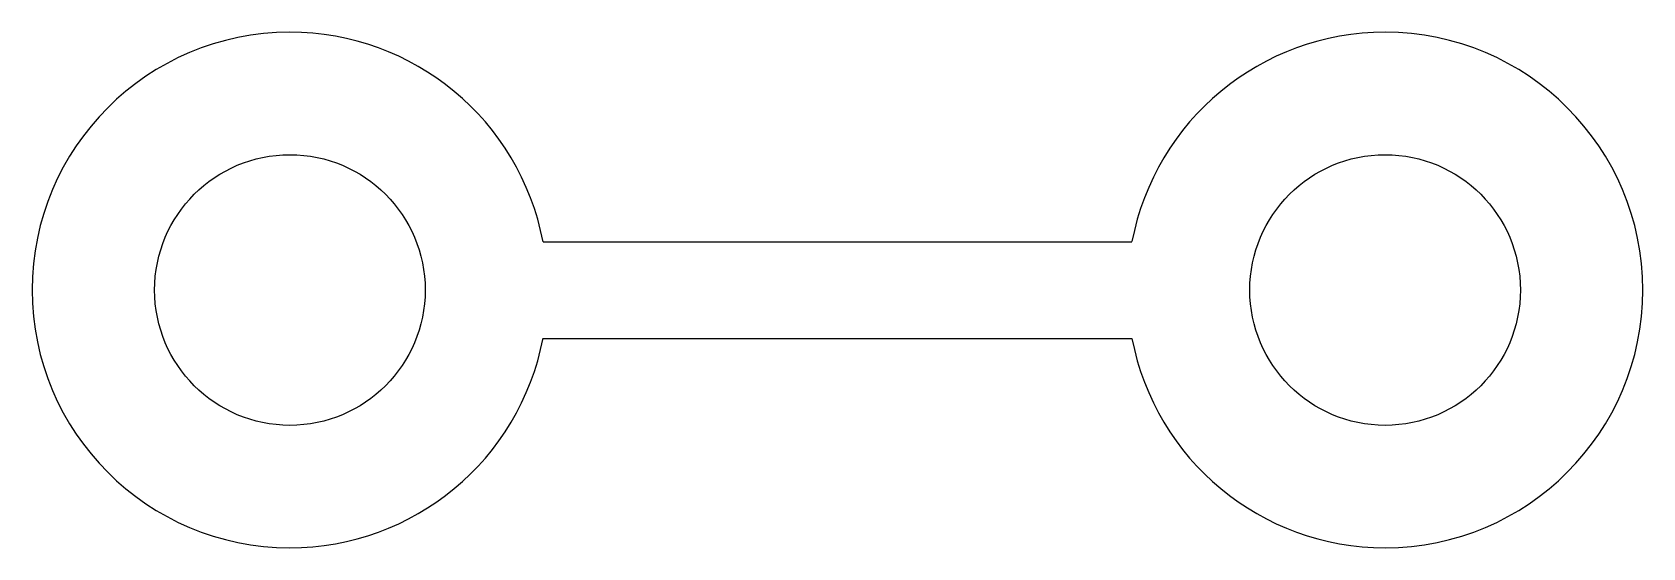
# Model space of a CAD drawing. Extents: x 0 to 50, y 0 to 16.
import ezdxf

# ---------------------------------------------------------------- set-up
doc = ezdxf.new("R2010")
doc.units = 0
doc.layers.add('Shape', color=7, linetype='CONTINUOUS')

msp = doc.modelspace()

# ---------------------------------------------------------------- linework, layer by layer
at = {"layer": 'Shape'}
for p, q in [((8, 16), (8, 16, 1.5)), ((8, 16), (8, 16, 1.5)), ((42, 16), (42, 16, 1.5)), ((42, 16), (42, 16, 1.5)), ((15.8581, 9.5, 1.5), (16, 9.5, 1.5)), ((15.8581, 9.5), (16, 9.5)), ((15.8581, 9.5), (15.8581, 9.5, 1.5)), ((15.8581, 9.5), (16, 9.5)), ((15.8581, 9.5, 1.5), (16, 9.5, 1.5)), ((15.8581, 9.5), (15.8581, 9.5, 1.5)), ((16, 9.5, 1.5), (20.9132, 9.5, 1.5)), ((16, 9.5), (20.9132, 9.5)), ((16, 9.5), (16, 9.5, 1.5)), ((16, 9.5), (20.9132, 9.5)), ((16, 9.5, 1.5), (20.9132, 9.5, 1.5)), ((16, 9.5), (16, 9.5, 1.5)), ((20.9132, 9.5, 1.5), (29.0868, 9.5, 1.5)), ((20.9132, 9.5), (29.0868, 9.5)), ((20.9132, 9.5), (20.9132, 9.5, 1.5)), ((20.9132, 9.5), (29.0868, 9.5)), ((20.9132, 9.5, 1.5), (29.0868, 9.5, 1.5)), ((20.9132, 9.5), (20.9132, 9.5, 1.5)), ((29.0868, 9.5, 1.5), (34, 9.5, 1.5)), ((29.0868, 9.5), (34, 9.5)), ((29.0868, 9.5), (29.0868, 9.5, 1.5)), ((29.0868, 9.5), (34, 9.5)), ((29.0868, 9.5, 1.5), (34, 9.5, 1.5)), ((29.0868, 9.5), (29.0868, 9.5, 1.5)), ((34, 9.5, 1.5), (34.1419, 9.5, 1.5)), ((34, 9.5), (34.1419, 9.5)), ((34, 9.5), (34, 9.5, 1.5)), ((34, 9.5), (34.1419, 9.5)), ((34, 9.5, 1.5), (34.1419, 9.5, 1.5)), ((34, 9.5), (34, 9.5, 1.5)), ((34.1419, 9.5), (34.1419, 9.5, 1.5)), ((34.1419, 9.5), (34.1419, 9.5, 1.5)), ((0, 8), (0, 8, 1.5)), ((0, 8), (0, 8, 1.5)), ((12.2, 8), (12.2, 8, 1.5)), ((12.2, 8), (12.2, 8, 1.5)), ((46.2, 8), (46.2, 8, 1.5)), ((46.2, 8), (46.2, 8, 1.5)), ((50, 8), (50, 8, 1.5)), ((50, 8), (50, 8, 1.5)), ((15.8581, 6.5, 1.5), (16, 6.5, 1.5)), ((15.8581, 6.5), (16, 6.5)), ((15.8581, 6.5), (16, 6.5)), ((15.8581, 6.5, 1.5), (16, 6.5, 1.5)), ((15.8581, 6.5), (15.8581, 6.5, 1.5)), ((15.8581, 6.5), (15.8581, 6.5, 1.5)), ((16, 6.5, 1.5), (20.9132, 6.5, 1.5)), ((16, 6.5), (20.9132, 6.5)), ((16, 6.5), (20.9132, 6.5)), ((16, 6.5, 1.5), (20.9132, 6.5, 1.5)), ((16, 6.5), (16, 6.5, 1.5)), ((16, 6.5), (16, 6.5, 1.5)), ((20.9132, 6.5, 1.5), (29.0868, 6.5, 1.5)), ((20.9132, 6.5), (29.0868, 6.5)), ((20.9132, 6.5), (29.0868, 6.5)), ((20.9132, 6.5, 1.5), (29.0868, 6.5, 1.5)), ((20.9132, 6.5), (20.9132, 6.5, 1.5)), ((20.9132, 6.5), (20.9132, 6.5, 1.5)), ((29.0868, 6.5, 1.5), (34, 6.5, 1.5)), ((29.0868, 6.5), (34, 6.5)), ((29.0868, 6.5), (34, 6.5)), ((29.0868, 6.5, 1.5), (34, 6.5, 1.5)), ((29.0868, 6.5), (29.0868, 6.5, 1.5)), ((29.0868, 6.5), (29.0868, 6.5, 1.5)), ((34, 6.5, 1.5), (34.1419, 6.5, 1.5)), ((34, 6.5), (34.1419, 6.5)), ((34, 6.5), (34.1419, 6.5)), ((34, 6.5, 1.5), (34.1419, 6.5, 1.5)), ((34, 6.5), (34, 6.5, 1.5)), ((34, 6.5), (34, 6.5, 1.5)), ((34.1419, 6.5), (34.1419, 6.5, 1.5)), ((34.1419, 6.5), (34.1419, 6.5, 1.5)), ((8, 0), (8, 0, 1.5)), ((8, 0), (8, 0, 1.5)), ((42, 0), (42, 0, 1.5)), ((42, 0), (42, 0, 1.5))]:
    msp.add_line(p, q, dxfattribs=at)
for centre in [(8, 8), (8, 8), (8, 8), (8, 8), (42, 8), (42, 8), (42, 8), (42, 8)]:
    msp.add_circle(centre, 4.2, dxfattribs=at)
for centre, start, end in [((8, 8, 1.5), 90, 180), ((8, 8), 90, 180), ((8, 8, 1.5), 90, 180), ((8, 8), 90, 180), ((8, 8, 1.5), 10.8069, 90), ((8, 8), 10.8069, 90), ((8, 8, 1.5), 10.8069, 90), ((8, 8), 10.8069, 90), ((42, 8, 1.5), 90, 169.193), ((42, 8), 90, 169.193), ((42, 8, 1.5), 90, 169.193), ((42, 8), 90, 169.193), ((42, 8, 1.5), 0, 90), ((42, 8), 0, 90), ((42, 8, 1.5), 0, 90), ((42, 8), 0, 90), ((8, 8, 1.5), 180, -90), ((8, 8, 1.5), 180, -90), ((8, 8), 180, -90), ((8, 8), 180, -90), ((42, 8, 1.5), -90, 0), ((42, 8), -90, 0), ((42, 8), -90, 0), ((42, 8, 1.5), -90, 0), ((8, 8, 1.5), -90, -10.8069), ((8, 8), -90, -10.8069), ((8, 8, 1.5), -90, -10.8069), ((8, 8), -90, -10.8069), ((42, 8, 1.5), -169.193, -90), ((42, 8), -169.193, -90), ((42, 8), -169.193, -90), ((42, 8, 1.5), -169.193, -90)]:
    msp.add_arc(centre, 8, start, end, dxfattribs=at)

doc.saveas('drawing.dxf')
